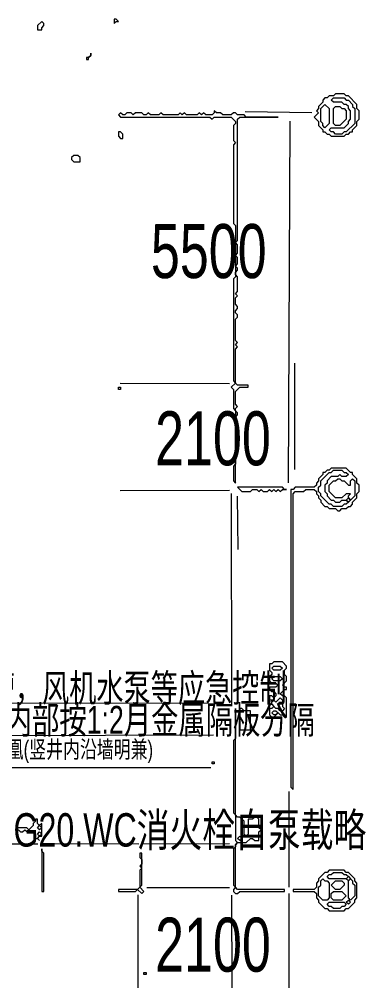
# Model space of a CAD drawing. Extents: x 9 to 1972, y 11 to 1392.
# Drawn here: x 1494.4 to 1657.2, y 616.1 to 1068 of the extents above; entities that cross this region are included whole.
import ezdxf

# ---------------------------------------------------------------- set-up
doc = ezdxf.new("R2010")
doc.units = 0
for name, color, linetype, lineweight in [('OCR_TEXT', 6, 'Continuous', 0), ('TRACE_CURVE', 6, 'Continuous', 0), ('TRACE_STRAIGHT', 5, 'Continuous', 0), ('TRACE_TEXT_SYMBOL', 6, 'Continuous', 0)]:
    doc.layers.add(name, color=color, linetype=linetype, lineweight=lineweight)
doc.styles.add('wqy-unicode', font='wqy-unicode.lff')

msp = doc.modelspace()

# ---------------------------------------------------------------- linework, layer by layer
at = {"layer": 'TRACE_CURVE', "color": 6}
for points in [[(1586, 1025), (1586, 1024), (1585, 1023), (1582, 1023), (1581, 1024), (1580, 1023), (1579, 1024), (1578, 1023), (1573, 1023), (1572, 1024), (1571, 1023), (1570, 1024), (1569, 1023), (1562, 1023), (1561, 1024), (1560, 1023), (1556, 1023), (1555, 1024), (1554, 1023), (1553, 1023), (1552, 1024), (1549, 1024), (1548, 1023), (1547, 1024), (1545, 1024), (1544, 1023), (1543, 1023), (1542, 1024), (1541, 1023), (1542, 1022), (1584, 1022), (1585, 1021), (1586, 1022), (1594, 1022), (1596, 1020), (1596, 1019), (1595, 1018), (1595, 1011), (1596, 1010), (1595, 1009), (1595, 972), (1596, 971), (1596, 947), (1595, 946), (1595, 898), (1596, 897), (1594, 895), (1595, 894), (1595, 885), (1596, 884), (1596, 859), (1595, 858), (1595, 851), (1596, 850), (1596, 881), (1597, 882), (1597, 883), (1596, 884), (1596, 885), (1597, 886), (1596, 887), (1596, 893), (1598, 895), (1602, 895)], [(1602, 895), (1602, 896), (1597, 896), (1596, 897), (1596, 913), (1597, 914), (1596, 915), (1597, 916), (1596, 917), (1596, 927), (1597, 928), (1597, 929), (1596, 930), (1596, 931), (1597, 932), (1597, 933), (1596, 934), (1596, 937), (1597, 938), (1596, 939), (1597, 940), (1597, 947), (1596, 948), (1596, 949), (1597, 950), (1597, 951), (1596, 952), (1597, 953), (1597, 956), (1596, 957), (1597, 958), (1597, 962), (1596, 963), (1597, 964), (1597, 1021), (1598, 1022), (1616, 1022), (1601, 1022), (1600, 1023), (1597, 1023), (1596, 1024), (1595, 1024), (1594, 1023), (1590, 1023), (1589, 1024), (1587, 1024), (1586, 1025)]]:
    msp.add_lwpolyline(points, dxfattribs=at)
for points in [[(1641, 857), (1640, 856), (1639, 856), (1638, 855), (1637, 855), (1637, 854), (1635, 852), (1635, 851), (1634, 850), (1634, 849), (1633, 848), (1624, 848), (1623, 847), (1622, 847), (1622, 707), (1623, 706), (1623, 845), (1624, 846), (1628, 846), (1629, 847), (1633, 847), (1634, 846), (1634, 845), (1635, 844), (1635, 843), (1636, 842), (1636, 841), (1638, 839), (1639, 839), (1640, 838), (1643, 838), (1644, 837), (1645, 837), (1646, 838), (1648, 838), (1649, 839), (1650, 839), (1651, 840), (1651, 841), (1653, 843), (1653, 845), (1654, 846), (1654, 849), (1653, 850), (1653, 852), (1651, 854), (1651, 855), (1650, 855), (1648, 857)], [(1641, 855), (1642, 856), (1646, 856), (1647, 855), (1648, 855), (1649, 854), (1648, 853), (1646, 853), (1645, 854), (1644, 853), (1641, 853), (1639, 851), (1639, 850), (1638, 849), (1638, 846), (1639, 845), (1639, 844), (1641, 842), (1642, 842), (1643, 841), (1645, 841), (1646, 842), (1648, 842), (1649, 841), (1648, 840), (1647, 840), (1646, 839), (1642, 839), (1641, 840), (1640, 840), (1636, 844), (1636, 845), (1635, 846), (1635, 848), (1636, 849), (1636, 851), (1640, 855)], [(1643, 851), (1644, 852), (1645, 852), (1646, 851), (1647, 851), (1649, 849), (1650, 849), (1650, 851), (1651, 852), (1652, 851), (1652, 844), (1650, 842), (1649, 843), (1649, 844), (1650, 845), (1648, 845), (1646, 843), (1643, 843), (1640, 846), (1640, 849), (1642, 851)], [(1648, 842), (1649, 843), (1650, 842), (1649, 841)], [(1596, 744), (1596, 730), (1595, 729), (1595, 695), (1596, 694), (1596, 682), (1597, 681), (1596, 680), (1596, 679), (1595, 678), (1595, 661), (1596, 660), (1595, 659), (1595, 658), (1596, 657), (1597, 657), (1598, 658), (1619, 658), (1619, 659), (1597, 659), (1596, 660), (1596, 680), (1597, 681), (1601, 681), (1603, 683), (1604, 683), (1605, 682), (1607, 682), (1607, 686), (1608, 687), (1607, 688), (1607, 692), (1606, 693), (1605, 693), (1604, 692), (1602, 692), (1602, 685), (1601, 684), (1600, 685), (1600, 691), (1598, 693), (1597, 693), (1596, 694)], [(1597, 683), (1598, 684), (1599, 683), (1598, 682)]]:
    msp.add_lwpolyline(points, close=True, dxfattribs=at)
at = {"layer": 'TRACE_STRAIGHT', "color": 5}
for p, q in [((1600.6, 1024.58), (1631.88, 1024.09)), ((1620.92, 850.12), (1621.64, 1020.13)), ((1623.69, 906.38), (1623.71, 856.37)), ((1541.87, 896.87), (1593.13, 896.83)), ((1541.87, 846.44), (1593.12, 846.6)), ((1593.99, 845.12), (1594.19, 745.12)), ((1596.71, 843.89), (1597.12, 818.84)), ((1444.37, 746.5), (1583.13, 746.72)), ((1444.38, 731.3), (1585.62, 731.64)), ((1439.37, 716.34), (1584.38, 716.35)), ((1621, 705), (1621, 660)), ((1458.12, 680.3), (1503.13, 680.42)), ((1506.87, 680.52), (1550.63, 680.38)), ((1551.87, 680.48), (1593.13, 680.53)), ((1554.37, 659.97), (1593.13, 659.94)), ((1550.16, 656.38), (1550.16, 612.62)), ((1594.16, 656.37), (1594.2, 612.62)), ((1621, 657), (1621, 485))]:
    msp.add_line(p, q, dxfattribs=at)
at = {"layer": 'TRACE_TEXT_SYMBOL', "color": 6}
for points in [[(1505, 1067), (1503, 1065), (1503, 1063), (1505, 1063), (1505, 1064), (1506, 1065), (1506, 1066)], [(1539, 1068), (1539, 1066), (1540, 1067), (1541, 1067), (1540, 1068)], [(1528, 1052), (1528, 1051), (1527, 1050), (1526, 1050), (1526, 1049), (1527, 1049), (1527, 1050), (1528, 1051)], [(1643, 1033), (1642, 1032), (1640, 1032), (1639, 1031), (1638, 1031), (1637, 1030), (1637, 1029), (1635, 1027), (1635, 1026), (1634, 1025), (1635, 1024), (1633, 1022), (1635, 1020), (1635, 1018), (1637, 1016), (1637, 1015), (1638, 1015), (1639, 1014), (1640, 1014), (1641, 1013), (1647, 1013), (1648, 1014), (1649, 1014), (1650, 1015), (1651, 1015), (1651, 1016), (1653, 1018), (1653, 1020), (1654, 1021), (1654, 1025), (1653, 1026), (1653, 1028), (1649, 1032), (1648, 1032), (1647, 1033)], [(1641, 1030), (1642, 1031), (1647, 1031), (1648, 1030), (1649, 1030), (1651, 1028), (1651, 1027), (1652, 1026), (1652, 1019), (1648, 1015), (1647, 1015), (1646, 1014), (1643, 1014), (1642, 1015), (1641, 1015), (1640, 1016), (1641, 1017), (1647, 1017), (1649, 1019), (1649, 1020), (1650, 1021), (1650, 1025), (1649, 1026), (1649, 1027), (1648, 1028), (1647, 1028), (1646, 1029), (1642, 1029)], [(1638, 1028), (1640, 1026), (1640, 1019), (1638, 1017), (1637, 1018), (1637, 1019), (1636, 1020), (1636, 1026)], [(1642, 1026), (1643, 1027), (1645, 1027), (1646, 1026), (1647, 1026), (1648, 1025), (1648, 1021), (1645, 1018), (1643, 1018), (1642, 1019)], [(1541, 1015), (1541, 1013), (1542, 1012), (1543, 1012), (1543, 1014), (1542, 1015)], [(1520, 1004), (1519, 1003), (1519, 1002), (1520, 1001), (1523, 1001), (1523, 1003), (1522, 1004)], [(1541, 895), (1542, 895), (1542, 894), (1541, 894)], [(1597, 848), (1599, 846), (1603, 846), (1604, 847), (1606, 847), (1607, 846), (1608, 847), (1609, 846), (1611, 846), (1612, 847), (1613, 846), (1614, 847), (1615, 846), (1616, 847), (1617, 846), (1618, 847), (1620, 847), (1619, 847), (1618, 848)], [(1614, 766), (1613, 765), (1612, 765), (1612, 762), (1613, 761), (1613, 760), (1612, 759), (1612, 757), (1613, 756), (1615, 756), (1616, 755), (1615, 754), (1612, 754), (1612, 753), (1613, 752), (1614, 752), (1615, 751), (1615, 750), (1614, 749), (1613, 750), (1612, 750), (1612, 746), (1613, 746), (1614, 745), (1613, 744), (1612, 744), (1612, 741), (1613, 740), (1614, 740), (1616, 742), (1617, 741), (1618, 741), (1619, 740), (1620, 740), (1620, 749), (1619, 750), (1618, 750), (1617, 751), (1619, 753), (1620, 753), (1620, 754), (1619, 754), (1618, 755), (1620, 757), (1620, 759), (1619, 760), (1619, 762), (1620, 763), (1620, 764), (1618, 766)], [(1613, 763), (1614, 764), (1617, 764), (1618, 763), (1617, 762), (1614, 762)], [(1613, 758), (1614, 759), (1617, 759), (1618, 758), (1617, 757), (1614, 757)], [(1617, 749), (1618, 748), (1618, 745), (1619, 744), (1618, 743), (1617, 743), (1616, 744), (1615, 744), (1613, 746), (1613, 747), (1614, 748), (1615, 747)], [(1598, 744), (1598, 734), (1603, 734), (1603, 743), (1600, 743), (1599, 744)], [(1613, 742), (1614, 743), (1615, 743), (1616, 742), (1615, 741), (1614, 741)], [(1585, 719), (1586, 719), (1586, 718), (1585, 718)], [(1503, 688), (1504, 689), (1505, 688), (1504, 687)], [(1503, 685), (1504, 686), (1505, 685), (1504, 684)], [(1505, 678), (1505, 658), (1506, 658), (1506, 676), (1505, 677)], [(1551, 676), (1551, 674), (1552, 673), (1552, 671), (1551, 670), (1552, 669), (1551, 668), (1551, 660), (1550, 659), (1541, 659), (1541, 658), (1549, 658), (1550, 659), (1552, 657), (1553, 658), (1551, 660), (1552, 661), (1552, 676)], [(1640, 668), (1639, 667), (1638, 667), (1635, 664), (1635, 663), (1634, 662), (1634, 660), (1633, 659), (1623, 659), (1623, 658), (1633, 658), (1634, 657), (1634, 655), (1635, 654), (1635, 653), (1638, 650), (1639, 650), (1640, 649), (1647, 649), (1648, 650), (1649, 650), (1652, 653), (1652, 654), (1653, 655), (1653, 662), (1652, 663), (1652, 664), (1649, 667), (1648, 667), (1647, 668)], [(1641, 666), (1642, 667), (1646, 667), (1647, 666), (1648, 666), (1649, 665), (1648, 664), (1640, 664), (1639, 665), (1640, 666)], [(1648, 664), (1649, 665), (1650, 664), (1649, 663)], [(1636, 663), (1637, 664), (1638, 663), (1639, 663), (1640, 662), (1640, 655), (1639, 654), (1637, 654), (1635, 656), (1635, 660), (1636, 661)], [(1643, 663), (1646, 663), (1647, 662), (1647, 661), (1645, 659), (1643, 659), (1641, 661)], [(1649, 663), (1650, 664), (1651, 663), (1651, 662), (1652, 661), (1652, 656), (1650, 654), (1649, 655)], [(1641, 657), (1642, 658), (1646, 658), (1648, 656), (1646, 654), (1642, 654), (1641, 655)], [(1639, 652), (1640, 653), (1647, 653), (1648, 652), (1647, 651), (1646, 651), (1645, 650), (1642, 650), (1641, 651), (1640, 651)], [(1648, 653), (1649, 654), (1650, 653), (1649, 652)], [(1553, 620), (1554, 620), (1554, 619), (1553, 619)]]:
    msp.add_lwpolyline(points, close=True, dxfattribs=at)
msp.add_lwpolyline([(1494, 687), (1495, 686), (1496, 686), (1497, 687), (1498, 686), (1499, 687), (1500, 686), (1501, 686), (1502, 685), (1502, 683), (1503, 683), (1504, 682), (1503, 683), (1504, 684), (1505, 684), (1505, 690), (1504, 689), (1503, 690), (1503, 692), (1502, 692), (1502, 691), (1501, 690), (1501, 689), (1499, 687), (1498, 688), (1494, 688)], dxfattribs=at)

# ---------------------------------------------------------------- texts
at = {"layer": 'OCR_TEXT', "color": 6, "style": 'wqy-unicode', "width": 0.72}
for s, height, p in [('5500', 25.38, (1556.25, 946.34)), ('2100', 25.38, (1558.23, 858.34)), ('100×100防火线槽，风机水泵等应急控制', 12.9992, (1392.2, 747.2)), ('400x100防火线槽，内部按1:2月金属隔板分隔', 13.0546, (1375.27, 732.2)), ('详见系统凰(竖井内沿墙明兼)', 8.0882, (1456.77, 720.79)), ('NH-BV-4x2.5-G20.WC消火栓自泵载略', 15.6794, (1397.78, 679.14)), ('2100', 25.38, (1558.23, 620.34))]:
    msp.add_text(s, height=height, dxfattribs=at).set_placement(p)

doc.saveas('drawing.dxf')
